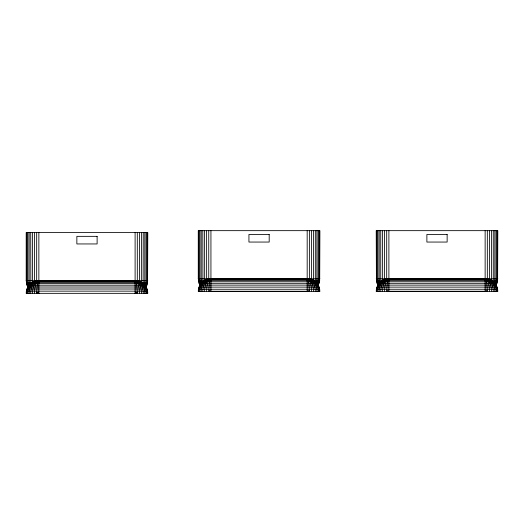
<?xml version="1.0" encoding="UTF-8"?>
<svg xmlns="http://www.w3.org/2000/svg" width="524" height="524" viewBox="0 0 524 524"><rect width="100%" height="100%" fill="white"/><g stroke="black" fill="none" stroke-linecap="round" stroke-linejoin="round"><path stroke-width="0.79" d="M36.667 293.342L37.178 285.2L38.114 281.44L38.861 280.674C32.095 280.556 26.082 286.569 26.2 293.342L147.775 293.342C147.892 286.569 141.88 280.556 135.107 280.674L135.86 281.44L136.797 285.2L137.308 293.342M208.742 291.449L209.253 283.307L210.183 279.547L210.936 278.781C204.17 278.67 198.157 284.676 198.275 291.449L319.85 291.449C319.961 284.676 313.955 278.67 307.182 278.781L307.935 279.547L308.865 283.307L309.383 291.449M386.692 291.449L387.203 283.307L388.14 279.547L388.893 278.781C382.12 278.67 376.108 284.676 376.225 291.449L497.8 291.449C497.918 284.676 491.905 278.67 485.139 278.781L485.886 279.547L486.822 283.307L487.333 291.449M34.532 293.342C34.944 289.169 34.473 282.77 38.861 280.674C32.121 280.569 26.266 286.641 26.39 293.342M206.607 291.449C207.019 287.276 206.548 280.877 210.936 278.781C204.196 278.676 198.341 284.748 198.465 291.449M384.557 291.449C384.976 287.276 384.505 280.877 388.893 278.781C382.153 278.676 376.298 284.748 376.422 291.449M489.423 280.248L489.468 230.658M32.534 293.342C32.73 288.783 33.503 281.827 38.861 280.674C32.213 280.609 26.822 286.857 26.966 293.342M141.342 282.875L141.441 232.551M204.609 291.449C204.805 286.89 205.578 279.934 210.936 278.781C204.288 278.716 198.897 284.971 199.035 291.449M313.45 280.248L313.516 230.658M382.559 291.449C382.762 286.89 383.529 279.934 388.893 278.781C382.238 278.716 376.848 284.971 376.992 291.449M30.726 293.342C30.726 288.246 32.94 281.231 38.861 280.674C32.364 280.7 27.746 287.218 27.896 293.342M143.124 282.875L143.249 232.551M202.801 291.449C202.801 286.353 205.015 279.338 210.936 278.781C204.439 278.807 199.821 285.325 199.972 291.449M380.751 291.449C380.751 286.353 382.965 279.338 388.893 278.781C382.389 278.807 377.778 285.325 377.922 291.449M29.161 293.342C29.049 287.689 32.593 280.884 38.861 280.674M201.236 291.449C201.124 285.803 204.668 278.997 210.936 278.781M379.193 291.449C379.081 285.803 382.618 278.997 388.893 278.781M147.578 282.875L147.775 232.551L26.2 232.551L26.2 280.674L26.966 285.004L27.896 287.008L146.078 287.008L147.578 282.875L141.939 282.875M319.653 280.982L319.85 230.658L198.275 230.658L198.275 278.781L199.035 283.117L199.972 285.115L318.153 285.115L319.653 280.982L313.418 280.982M497.61 280.982L497.8 230.658L376.225 230.658L376.422 280.982L377.922 285.115L496.104 285.115L497.61 280.982L491.374 280.982L491.466 230.658M314.957 282.403L315.324 278.781L315.324 230.658M492.907 282.403L493.274 278.781L493.274 230.658M144.873 286.34L146.078 280.674L146.078 232.551M316.948 284.447L318.153 278.781L318.153 230.658M494.905 284.447L496.104 278.781L496.104 230.658M147.008 293.342L146.294 289.006L145.417 287.008L146.294 285.004L147.008 280.674L147.008 232.551M319.083 291.449L318.363 287.119L317.492 285.115L318.363 283.117L319.083 278.781L319.083 230.658M497.034 291.449L496.32 287.119L495.442 285.115L496.32 283.117L497.034 278.781L497.034 230.658M147.578 293.342L146.831 289.006L145.908 287.008L146.831 285.004L147.578 280.674L147.578 232.551M319.653 291.449L318.9 287.119L317.983 285.115L318.9 283.117L319.653 278.781L319.653 230.658M497.61 291.449L496.857 287.119L495.94 285.115L496.857 283.117L497.61 278.781L497.61 230.658M135.493 293.145L135.107 293.342L135.107 232.551M307.562 291.252L307.182 291.449L307.182 230.658M485.519 291.252L485.139 291.449L485.139 230.658M135.86 293.145L135.107 293.342L137.308 293.145L135.107 293.342L136.207 293.145M307.935 291.252L307.182 291.449L309.383 291.252L208.742 291.252L210.936 291.449L210.936 230.658M485.886 291.252L485.139 291.449L487.333 291.252L386.692 291.252L388.893 291.449L388.893 230.658M308.282 291.252L307.182 291.449L309.35 291.252M486.233 291.252L485.139 291.449L487.3 291.252M136.522 293.145L135.107 293.342L137.177 293.145M308.597 291.252L307.182 291.449L309.252 291.252M486.547 291.252L485.139 291.449L487.202 291.252M136.797 293.145L135.107 293.342L137.013 293.145M308.865 291.252L307.182 291.449L309.088 291.252M486.822 291.252L485.139 291.449L487.038 291.252M198.275 278.781L319.85 278.781M376.225 278.781L497.8 278.781M208.742 278.978L309.383 278.978M386.692 278.978L487.333 278.978C490.923 279.665 494.112 281.951 495.94 285.115M206.607 279.547L311.511 279.547M384.557 279.547L489.468 279.547M204.609 280.478L313.516 280.478M382.559 280.478L491.466 280.478M26.2 280.674L147.775 280.674M36.667 280.871L137.308 280.871C140.897 281.558 144.087 283.844 145.908 287.008M198.465 280.982L204.701 280.982M376.422 280.982L382.658 280.982L382.559 230.658M34.532 281.44L139.443 281.44M202.801 281.748L315.324 281.748M380.751 281.748L493.274 281.748M32.534 282.371L141.441 282.371M26.39 282.875L32.036 282.875M199.035 283.117L201.825 283.117L201.236 278.781L201.236 230.658M319.083 283.117L316.3 283.117L316.882 278.781L316.882 230.658M376.992 283.117L379.776 283.117L379.193 278.781L379.193 230.658M497.034 283.117L494.25 283.117L494.839 278.781L494.839 230.658M201.236 283.307L316.882 283.307M379.193 283.307L494.839 283.307M30.726 283.635L143.249 283.635M26.966 285.004L29.75 285.004L29.161 280.674L29.161 232.551M147.008 285.004L144.224 285.004L144.807 280.674L144.807 232.551M29.161 285.2L144.807 285.2M199.035 287.119L319.083 287.119M376.992 287.119L497.034 287.119M26.966 289.006L147.008 289.006M198.465 289.248L319.653 289.248M376.422 289.248L497.61 289.248M26.39 291.141L147.578 291.141M489.468 291.449C489.056 287.276 489.527 280.877 485.139 278.781L487.3 278.978M311.511 291.449C311.099 287.276 311.57 280.877 307.182 278.781C311.59 278.794 315.808 281.296 317.983 285.115M386.725 291.252L388.893 291.449L388.507 291.252M139.443 293.342C139.024 289.169 139.495 282.77 135.107 280.674L137.275 280.871M208.775 291.252L210.936 291.449L210.556 291.252M491.466 291.449C491.27 286.89 490.497 279.934 485.139 278.781C489.416 278.794 493.425 281.381 495.442 285.115M313.516 291.449C313.313 286.89 312.546 279.934 307.182 278.781C311.466 278.794 315.468 281.381 317.492 285.115M386.823 291.252L388.893 291.449L388.14 291.252M141.441 293.342C141.238 288.783 140.471 281.827 135.107 280.674C139.391 280.681 143.393 283.274 145.417 287.008M208.873 291.252L210.936 291.449L210.183 291.252M36.798 293.145L38.861 293.342L38.861 232.551M493.274 291.449C493.274 286.353 491.06 279.338 485.139 278.781C491.636 278.807 496.254 285.325 496.104 291.449M315.324 291.449C315.324 286.353 313.103 279.338 307.182 278.781C313.68 278.807 318.297 285.325 318.153 291.449M386.987 291.252L388.893 291.449L387.793 291.252M143.249 293.342C143.249 288.246 141.035 281.231 135.107 280.674C141.611 280.7 146.222 287.218 146.078 293.342M209.037 291.252L210.936 291.449L209.836 291.252M36.962 293.145L38.861 293.342L38.481 293.145M485.139 278.781C491.407 278.997 494.951 285.803 494.839 291.449M307.182 278.781C313.45 278.997 316.994 285.803 316.882 291.449M387.203 291.252L388.893 291.449L387.478 291.252M135.107 280.674C141.382 280.884 144.919 287.689 144.807 293.342M209.253 291.252L210.936 291.449L209.521 291.252M37.178 293.145L38.861 293.342L38.114 293.145M37.453 293.145L38.861 293.342L36.667 293.145L38.861 293.342L37.767 293.145M378.092 285.115L377.169 283.117L376.422 278.781L376.422 230.658M200.135 285.115L199.218 283.117L198.465 278.781L198.465 230.658M28.06 287.008L27.143 285.004L26.39 280.674L26.39 232.551M378.583 285.115L377.706 283.117L376.992 278.781L376.992 230.658M200.633 285.115L199.755 283.117L199.035 278.781L199.035 230.658M28.558 287.008L27.68 285.004L26.966 280.674L26.966 232.551M379.127 284.447L377.922 278.781L377.922 230.658M29.095 286.34L27.896 280.674L27.896 232.551M200.633 283.117L199.972 278.781L199.972 230.658M381.118 282.403L380.751 278.781L380.751 230.658M202.919 280.982L202.801 230.658M30.851 282.875L30.726 232.551M204.668 280.248L204.609 230.658M32.626 282.875L32.534 232.551M384.603 280.248L384.557 230.658M206.653 280.248L206.607 230.658M487.333 230.658L487.333 278.781M386.692 230.658L386.692 278.781M311.511 230.658L311.511 278.781M309.383 230.658L309.383 278.781M208.742 230.658L208.742 278.781M139.443 232.551L139.443 280.674M137.308 232.551L137.308 280.674M36.667 232.551L36.667 280.674M34.532 232.551L34.532 280.674M269.192 234.457L248.933 234.457L248.933 242.055L269.192 242.055L269.192 234.457M447.142 234.457L426.883 234.457L426.883 242.055L447.142 242.055L447.142 234.457M97.117 236.35L76.858 236.35L76.858 243.948L97.117 243.948L97.117 236.35"/></g></svg>
